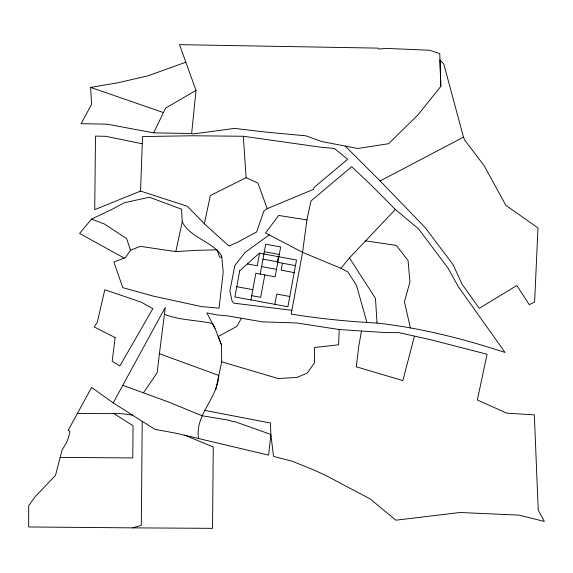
<?xml version="1.0" encoding="UTF-8"?>
<svg xmlns="http://www.w3.org/2000/svg" width="573" height="573" viewBox="0 0 573 573"><rect width="100%" height="100%" fill="white"/><g stroke="black" fill="none" stroke-linecap="round" stroke-linejoin="round"><path stroke-width="0.86" d="M198.509 438.438C194.834 414.702 217.633 398.342 218.786 375.437L159.423 353.72L165.282 307.393L113.196 402.876L154.853 429.313L177.687 433.568L268.594 455.134L270.879 434.47L270.413 422.989L205.027 410.454M142.226 421.298L141.302 525.369L132.592 527.862L28.65 526.959L28.707 505.68L35.103 496.77L55.524 475.354L62.049 450.106L65.874 443.796A45.425 45.425 0 0 0 69.82 432.243L69.985 431.24L68.115 430.423L91.616 387.434L113.196 402.876M140.571 191.081L142.527 136.553L191.955 135.765L243.31 136.259L320.78 147.211L334.31 148.428L347.646 159.265L313.983 187.514L313.689 189.269L267.197 208.644L263.802 211.158L256.668 231.965L236.921 242.551L228.964 246.039L204.368 223.814L187.35 206.259L140.571 191.081L94.738 209.646L95.49 136.102L105.804 136.317L142.269 143.773M339.209 329.525L338.607 344.796L314.491 347.51L314.441 362.852L307.207 373.123L296.914 377.449L278.127 378.524L221.715 361.807L221.486 344.925L218.206 336.537L237.007 326.281L241.391 318.266L262.506 321.861L296.578 322.957L339.209 329.525L385.314 332.569L399.03 332.655L430.753 339.76L487.093 354.257L477.338 399.961L506.682 413.147L534.337 414.888L538.226 510.07L544.35 521.437L519.002 515.12L459.947 512.498L395.886 520.198L370.344 499.026L325.872 475.504L314.169 470.096L292.259 461.251L273.514 456.416L270.879 434.47L235.224 421.785L232.445 421.563L229.716 420.396L201.997 415.733L168.018 401.809L122.88 385.357M191.626 133.545L196.016 90.427L179.507 44.658L377.994 48.125L378.567 49.034L386.374 48.426L429.549 50.223L439.77 53.618L440.823 86.358L418.104 114.729L388.594 143.708L357.695 148.486L321.74 141.524L305.839 135.822L265.242 132.019L234.457 128.416L193.23 133.946L191.626 133.545L153.657 132.843L107.158 124.191L81.187 123.653L91.565 104.343L90.62 87.397L117.673 82.834L148.099 75.786L185.802 62.235M159.423 353.72L157.145 372.815L143.587 392.634M306.906 219.917L302.565 252.349L291.184 314.09C319.691 318.674 348.262 321.539 377.041 323.079C420.718 327.849 463.335 338.829 505.042 352.452L458.314 286.679L448.057 268.15L418.519 228.856L395.341 209.474L371.805 185.759L351.693 166.671L311.01 200.965L306.906 219.917L278.714 215.441L265.528 232.96L302.565 252.349L340.956 268.286L347.847 271.903L356.478 285.333L366.792 322.047M361.456 331.115L358.813 346.056L356.306 366.799L402.84 380.594L414.415 336.208M250.938 299.923L255.852 273.278L275.155 276.838L280.663 246.963L265.729 244.213L260.221 274.087M259.555 253.194L257.234 265.765L247.335 263.945M264.812 274.933L260.679 297.337L251.719 295.689M278.406 256.668L277.375 262.269L295.489 265.614M274.839 304.327L276.73 294.071L289.795 296.485M282.425 263.2L281.135 270.177L294.2 272.583M182.228 221.93C190.788 238.167 211.688 241.032 221.622 255.694L223.205 272.168L219.044 308.145L201.646 306.598L153.55 296.191L122.808 287.66L113.862 262.062L125.43 257.592L130.508 250.236L140.321 246.347L175.811 251.597L182.228 221.93L181.548 209.209L149.388 197.219L124.434 202.727L110.926 209.897L91.544 219.058L79.59 233.44L124.169 258.079M204.368 223.814L210.341 195.536L246.111 177.673L257.929 183.081L267.197 208.644M215.67 389.905L221.715 361.807M153.657 132.843L165.647 108.039L196.016 90.427M340.956 268.286L349.43 257.943L395.341 209.474M269.231 234.894L245.015 252.478L234.815 265.557L229.859 291.148L232.065 300.904L233.712 303.167L291.886 310.287M440.823 86.358L439.949 59.742L443.81 64.162L463.493 137.126L380.128 180.953L345.225 146.072M175.811 251.597L195.579 250.38L217.067 249.821L219.645 257.184L221.765 257.184M77.334 413.563L120.975 413.62L132.478 415.117M132.592 527.862L212.54 528.342L213.256 446.99L184.878 435.251M60 457.383L132.786 457.949L133.065 425.746L113.869 413.563M365.316 240.832L396.394 245.423L408.083 260.6L409.917 282.038L404.423 301.856L410.447 328.107M241.391 318.266L227.975 315.916L216.995 314.921L206.853 312.908L215.011 328.365L221.486 344.925M264.354 251.683L279.287 254.433M262.971 259.146L277.912 261.904M261.596 266.617L276.537 269.374M236.778 286.708L252.829 289.666M90.62 87.397L163.491 112.587M91.544 219.058L104.601 224.072L126.654 238.676L130.508 250.236M164.408 314.291C179.643 320.393 196.589 319.949 212.447 323.501L215.011 328.365M380.128 180.953L425.087 227.517L452.985 264.475L462.117 284.28L479.264 308.317L516.86 285.54L529.28 304.657L534.623 302.071L537.983 227.932L505.873 205.37L484.07 165.576L464.581 139.97L463.493 137.126M349.43 257.943L375.465 298.397L377.041 323.079M243.31 136.259L246.111 177.673M115.13 337.597L112.179 361.284L119.872 365.954L152.848 308.632L141.001 302.086L104.816 289.759L97.346 322.04L94.237 326.961L115.13 337.597M239.715 270.807L234.887 296.964L287.904 306.734L296.52 260.006L259.325 253.151L239.715 270.807"/></g></svg>
